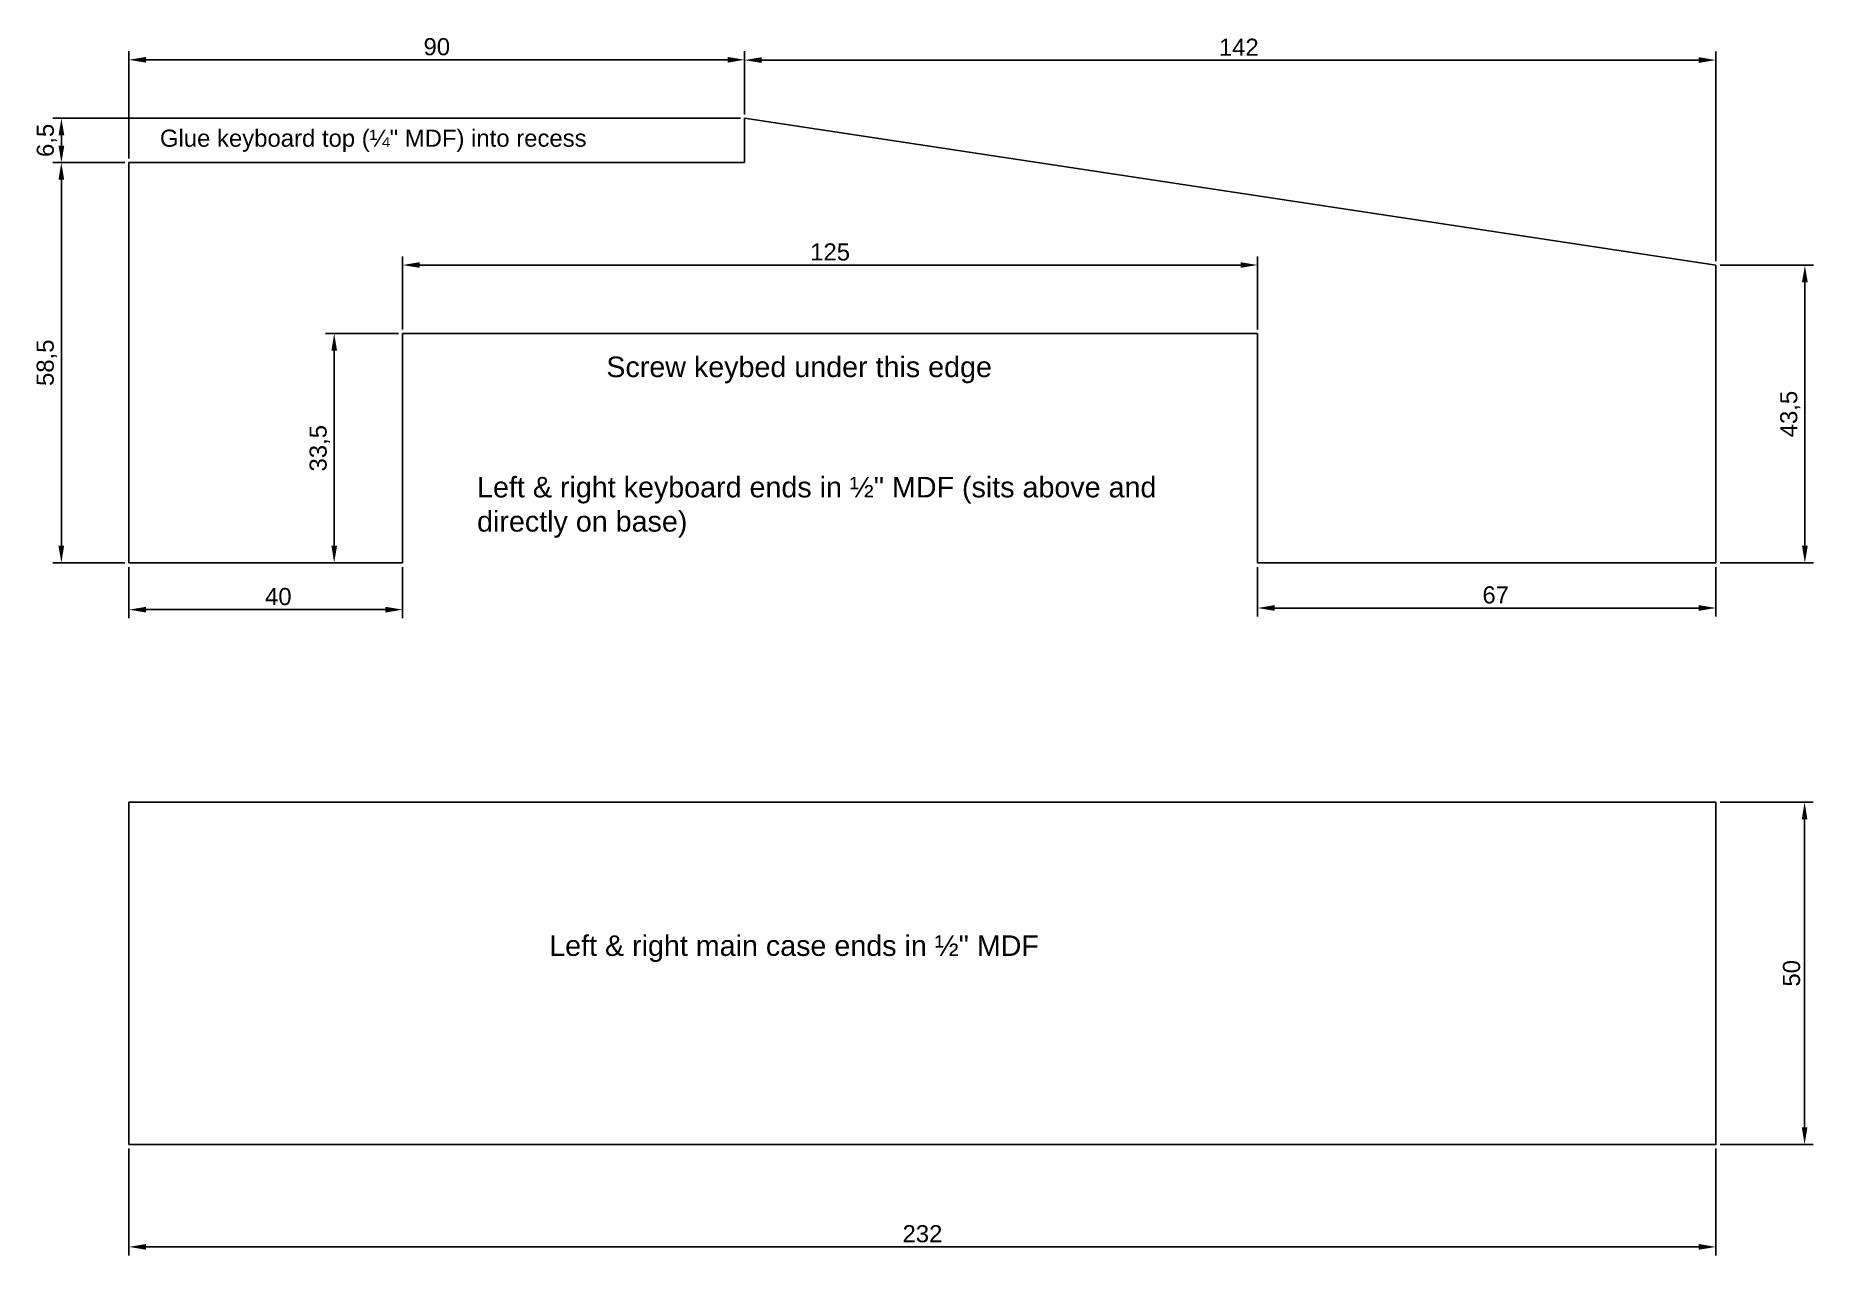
# Model space of a CAD drawing. Header units: millimetres. Extents: x -14 to 246, y -16 to 162.
import ezdxf

# ---------------------------------------------------------------- set-up
doc = ezdxf.new("R2010")
doc.units = ezdxf.units.MM
doc.layers.add('Dimensions', color=6, linetype='Continuous')
doc.styles.get("Standard").update_dxf_attribs({"font": 'arial.ttf'})
doc.dimstyles.new('ISO-25', dxfattribs={"dimtxt": 2.5, "dimasz": 2.5, "dimexe": 1.25, "dimexo": 0.625, "dimtad": 1, "dimtxsty": 'Standard', "dimcen": 2.5, "dimazin": 0, "dimtfac": 1, "dimtmove": 0, "dimatfit": 3, "dimfxl": 1, "dimarcsym": 0})

# ---------------------------------------------------------------- blocks, each defined once
blk = doc.blocks.new('*D1')
at = {"layer": 'Defpoints', "color": 0}
for p in [(0, 0), (232, 0), (232, -14.99)]:
    blk.add_point(p, dxfattribs=at)
at = {"layer": 'Dimensions', "color": 0, "lineweight": -2}
for p, q in [((0, -0.62), (0, -16.24)), ((232, -0.62), (232, -16.24)), ((2.5, -14.99), (229.5, -14.99))]:
    blk.add_line(p, q, dxfattribs=at)
at = {"layer": 'Dimensions', "color": 0}
for points in [[(2.5, -14.57), (2.5, -15.4), (0, -14.99)], [(229.5, -15.4), (229.5, -14.57), (232, -14.99)]]:
    blk.add_solid(points, dxfattribs=at)
at = {"layer": 'Dimensions', "color": 0, "insert": (116, -13.08), "char_height": 2.5, "attachment_point": 5}
blk.add_mtext('232', dxfattribs=at)
blk = doc.blocks.new('*D2')
at = {"layer": 'Defpoints', "color": 0}
for p in [(232, 50), (232, 0), (244.97, 0)]:
    blk.add_point(p, dxfattribs=at)
at = {"layer": 'Dimensions', "color": 0, "lineweight": -2}
for p, q in [((232.62, 50), (246.22, 50)), ((244.97, 47.5), (244.97, 2.5)), ((232.62, 0), (246.22, 0))]:
    blk.add_line(p, q, dxfattribs=at)
at = {"layer": 'Dimensions', "color": 0}
for points in [[(245.38, 47.5), (244.55, 47.5), (244.97, 50)], [(244.55, 2.5), (245.38, 2.5), (244.97, 0)]]:
    blk.add_solid(points, dxfattribs=at)
at = {"layer": 'Dimensions', "color": 0, "insert": (243.07, 25), "char_height": 2.5, "attachment_point": 5, "rotation": 90}
blk.add_mtext('50', dxfattribs=at)
blk = doc.blocks.new('*D3')
at = {"layer": 'Defpoints', "color": 0}
for p in [(232, 158.49), (90, 149.9), (232, 128.5)]:
    blk.add_point(p, dxfattribs=at)
at = {"layer": 'Dimensions', "color": 0, "lineweight": -2}
for p, q in [((90, 150.53), (90, 159.74)), ((232, 129.12), (232, 159.74)), ((92.5, 158.49), (229.5, 158.49))]:
    blk.add_line(p, q, dxfattribs=at)
at = {"layer": 'Dimensions', "color": 0}
for points in [[(92.5, 158.91), (92.5, 158.07), (90, 158.49)], [(229.5, 158.07), (229.5, 158.91), (232, 158.49)]]:
    blk.add_solid(points, dxfattribs=at)
at = {"layer": 'Dimensions', "color": 0, "insert": (162.25, 160.37), "char_height": 2.5, "attachment_point": 5}
blk.add_mtext('142', dxfattribs=at)
blk = doc.blocks.new('*D4')
at = {"layer": 'Defpoints', "color": 0}
for p in [(0, 143.5), (-9.89, 85), (0, 85)]:
    blk.add_point(p, dxfattribs=at)
at = {"layer": 'Dimensions', "color": 0, "lineweight": -2}
for p, q in [((-0.62, 143.5), (-11.14, 143.5)), ((-9.89, 141), (-9.89, 87.5)), ((-0.62, 85), (-11.14, 85))]:
    blk.add_line(p, q, dxfattribs=at)
at = {"layer": 'Dimensions', "color": 0}
for points in [[(-9.48, 141), (-10.31, 141), (-9.89, 143.5)], [(-10.31, 87.5), (-9.48, 87.5), (-9.89, 85)]]:
    blk.add_solid(points, dxfattribs=at)
at = {"layer": 'Dimensions', "color": 0, "insert": (-12.02, 114.25), "char_height": 2.5, "attachment_point": 5, "rotation": 90}
blk.add_mtext('58,5', dxfattribs=at)
blk = doc.blocks.new('*D13')
at = {"layer": 'Defpoints', "color": 0}
for p in [(0, 85), (40, 85), (40, 78.16)]:
    blk.add_point(p, dxfattribs=at)
at = {"layer": 'Dimensions', "color": 0, "lineweight": -2}
for p, q in [((0, 84.38), (0, 76.91)), ((40, 84.38), (40, 76.91)), ((2.5, 78.16), (37.5, 78.16))]:
    blk.add_line(p, q, dxfattribs=at)
at = {"layer": 'Dimensions', "color": 0}
for points in [[(2.5, 78.57), (2.5, 77.74), (0, 78.16)], [(37.5, 77.74), (37.5, 78.57), (40, 78.16)]]:
    blk.add_solid(points, dxfattribs=at)
at = {"layer": 'Dimensions', "color": 0, "insert": (21.83, 80.06), "char_height": 2.5, "attachment_point": 5}
blk.add_mtext('40', dxfattribs=at)
blk = doc.blocks.new('*D14')
at = {"layer": 'Defpoints', "color": 0}
for p in [(30, 118.5), (40, 118.5), (40, 85)]:
    blk.add_point(p, dxfattribs=at)
at = {"layer": 'Dimensions', "color": 0, "lineweight": -2}
for p, q in [((39.38, 118.5), (28.75, 118.5)), ((30, 87.5), (30, 116)), ((39.38, 85), (28.75, 85))]:
    blk.add_line(p, q, dxfattribs=at)
at = {"layer": 'Dimensions', "color": 0}
for points in [[(30.42, 116), (29.59, 116), (30, 118.5)], [(29.59, 87.5), (30.42, 87.5), (30, 85)]]:
    blk.add_solid(points, dxfattribs=at)
at = {"layer": 'Dimensions', "color": 0, "insert": (27.88, 101.75), "char_height": 2.5, "attachment_point": 5, "rotation": 90}
blk.add_mtext('33,5', dxfattribs=at)
blk = doc.blocks.new('*D15')
at = {"layer": 'Defpoints', "color": 0}
for p in [(165, 128.53), (40, 118.5), (165, 118.5)]:
    blk.add_point(p, dxfattribs=at)
at = {"layer": 'Dimensions', "color": 0, "lineweight": -2}
for p, q in [((40, 119.12), (40, 129.78)), ((42.5, 128.53), (162.5, 128.53)), ((165, 119.12), (165, 129.78))]:
    blk.add_line(p, q, dxfattribs=at)
at = {"layer": 'Dimensions', "color": 0}
for points in [[(42.5, 128.95), (42.5, 128.12), (40, 128.53)], [(162.5, 128.12), (162.5, 128.95), (165, 128.53)]]:
    blk.add_solid(points, dxfattribs=at)
at = {"layer": 'Dimensions', "color": 0, "insert": (102.5, 130.43), "char_height": 2.5, "attachment_point": 5}
blk.add_mtext('125', dxfattribs=at)
blk = doc.blocks.new('*D16')
at = {"layer": 'Defpoints', "color": 0}
for p in [(165, 85), (232, 85), (232, 78.4)]:
    blk.add_point(p, dxfattribs=at)
at = {"layer": 'Dimensions', "color": 0, "lineweight": -2}
for p, q in [((165, 84.38), (165, 77.15)), ((232, 84.38), (232, 77.15)), ((167.5, 78.4), (229.5, 78.4))]:
    blk.add_line(p, q, dxfattribs=at)
at = {"layer": 'Dimensions', "color": 0}
for points in [[(167.5, 78.82), (167.5, 77.99), (165, 78.4)], [(229.5, 77.99), (229.5, 78.82), (232, 78.4)]]:
    blk.add_solid(points, dxfattribs=at)
at = {"layer": 'Dimensions', "color": 0, "insert": (199.81, 80.3), "char_height": 2.5, "attachment_point": 5}
blk.add_mtext('67', dxfattribs=at)
blk = doc.blocks.new('*D17')
at = {"layer": 'Defpoints', "color": 0}
for p in [(232, 128.5), (245.01, 128.5), (232, 85)]:
    blk.add_point(p, dxfattribs=at)
at = {"layer": 'Dimensions', "color": 0, "lineweight": -2}
for p, q in [((232.62, 128.5), (246.26, 128.5)), ((245.01, 87.5), (245.01, 126)), ((232.62, 85), (246.26, 85))]:
    blk.add_line(p, q, dxfattribs=at)
at = {"layer": 'Dimensions', "color": 0}
for points in [[(245.43, 126), (244.59, 126), (245.01, 128.5)], [(244.59, 87.5), (245.43, 87.5), (245.01, 85)]]:
    blk.add_solid(points, dxfattribs=at)
at = {"layer": 'Dimensions', "color": 0, "insert": (242.88, 106.75), "char_height": 2.5, "attachment_point": 5, "rotation": 90}
blk.add_mtext('43,5', dxfattribs=at)
blk = doc.blocks.new('*D19')
at = {"layer": 'Defpoints', "color": 0}
for p in [(0, 158.53), (90, 149.9), (0, 143.5)]:
    blk.add_point(p, dxfattribs=at)
at = {"layer": 'Dimensions', "color": 0, "lineweight": -2}
for p, q in [((0, 144.12), (0, 159.78)), ((90, 150.53), (90, 159.78)), ((87.5, 158.53), (2.5, 158.53))]:
    blk.add_line(p, q, dxfattribs=at)
at = {"layer": 'Dimensions', "color": 0}
for points in [[(2.5, 158.95), (2.5, 158.11), (0, 158.53)], [(87.5, 158.11), (87.5, 158.95), (90, 158.53)]]:
    blk.add_solid(points, dxfattribs=at)
at = {"layer": 'Dimensions', "color": 0, "insert": (45, 160.43), "char_height": 2.5, "attachment_point": 5}
blk.add_mtext('90', dxfattribs=at)
blk = doc.blocks.new('*D20')
at = {"layer": 'Defpoints', "color": 0}
for p in [(90, 150), (-9.88, 143.5), (0, 143.5)]:
    blk.add_point(p, dxfattribs=at)
at = {"layer": 'Dimensions', "color": 0, "lineweight": -2}
for p, q in [((89.38, 150), (-11.13, 150)), ((-9.88, 147.5), (-9.88, 146)), ((-0.62, 143.5), (-11.13, 143.5))]:
    blk.add_line(p, q, dxfattribs=at)
at = {"layer": 'Dimensions', "color": 0}
for points in [[(-9.46, 147.5), (-10.3, 147.5), (-9.88, 150)], [(-10.3, 146), (-9.46, 146), (-9.88, 143.5)]]:
    blk.add_solid(points, dxfattribs=at)
at = {"layer": 'Dimensions', "color": 0, "insert": (-12.01, 146.75), "char_height": 2.5, "attachment_point": 5, "rotation": 90}
blk.add_mtext('6,5', dxfattribs=at)

msp = doc.modelspace()

# ---------------------------------------------------------------- linework, layer by layer
for p, q in [((90, 143.5), (90, 150)), ((90, 150), (232, 128.5)), ((0, 143.5), (90, 143.5)), ((0, 143.5), (0, 128.5)), ((0, 85), (0, 128.5)), ((232, 128.5), (232, 85)), ((40, 85), (40, 118.5)), ((40, 118.5), (165, 118.5)), ((165, 118.5), (165, 85)), ((0, 85), (40, 85)), ((232, 85), (165, 85))]:
    msp.add_line(p, q)
msp.add_lwpolyline([(0, 0), (0, 50), (232, 50), (232, 0)], close=True)

# ---------------------------------------------------------------- texts
at = {"layer": 'Dimensions', "attachment_point": 1}
for s, insert, char_height, width in [('{Glue keyboard top (¼" MDF) into recess}', (4.523, 148.326), 2.5, 67.67938), ('{Screw keybed under this edge}', (69.785, 115.146), 3, 104.81515), ('{Left & right keyboard ends in ½" MDF (sits above and directly on base)}', (50.888, 97.567), 3, 99.76117), ('{Left & right main case ends in ½" MDF}', (61.435, 30.547), 3, 108.5507)]:
    msp.add_mtext(s, dxfattribs=dict(at, insert=insert, char_height=char_height, width=width))

# ---------------------------------------------------------------- dimensions: what is measured, and where the dimension line sits
at = {"layer": 'Dimensions'}
for base, p1, p2, picture, middle in [((0, 158.531), (90, 149.9), (0, 143.5), '*D19', (45, 160.433)), ((165, 128.533), (40, 118.5), (165, 118.5), '*D15', (102.5, 130.434)), ((232, -14.986), (0, 0), (232, 0), '*D1', (116, -13.085))]:
    dim = msp.add_linear_dim(base=base, p1=p1, p2=p2, dimstyle='ISO-25', dxfattribs=at)
    dim.commit()
    dim.dimension.update_dxf_attribs({"geometry": picture, "text_midpoint": middle})
for base, p1, p2, picture, middle in [((232, 158.491), (90, 149.9), (232, 128.5), '*D3', (162.251, 158.491)), ((40, 78.155), (0, 85), (40, 85), '*D13', (21.834, 78.155)), ((232, 78.403), (165, 85), (232, 85), '*D16', (199.806, 78.403))]:
    dim = msp.add_linear_dim(base=base, p1=p1, p2=p2, dimstyle='ISO-25', dxfattribs=at)
    dim.commit()
    dim.dimension.update_dxf_attribs({"geometry": picture, "text_midpoint": middle, "dimtype": 160})
for base, p1, p2, picture, middle in [((-9.881, 143.5), (90, 150), (0, 143.5), '*D20', (-12.007, 146.75)), ((-9.893, 85), (0, 143.5), (0, 85), '*D4', (-12.02, 114.25)), ((245.011, 128.5), (232, 85), (232, 128.5), '*D17', (242.884, 106.75)), ((30.005, 118.5), (40, 85), (40, 118.5), '*D14', (27.879, 101.75)), ((244.968, 0), (232, 50), (232, 0), '*D2', (243.066, 25))]:
    dim = msp.add_linear_dim(base=base, p1=p1, p2=p2, angle=90, dimstyle='ISO-25', dxfattribs=at)
    dim.commit()
    dim.dimension.update_dxf_attribs({"geometry": picture, "text_midpoint": middle})

doc.saveas('drawing.dxf')
